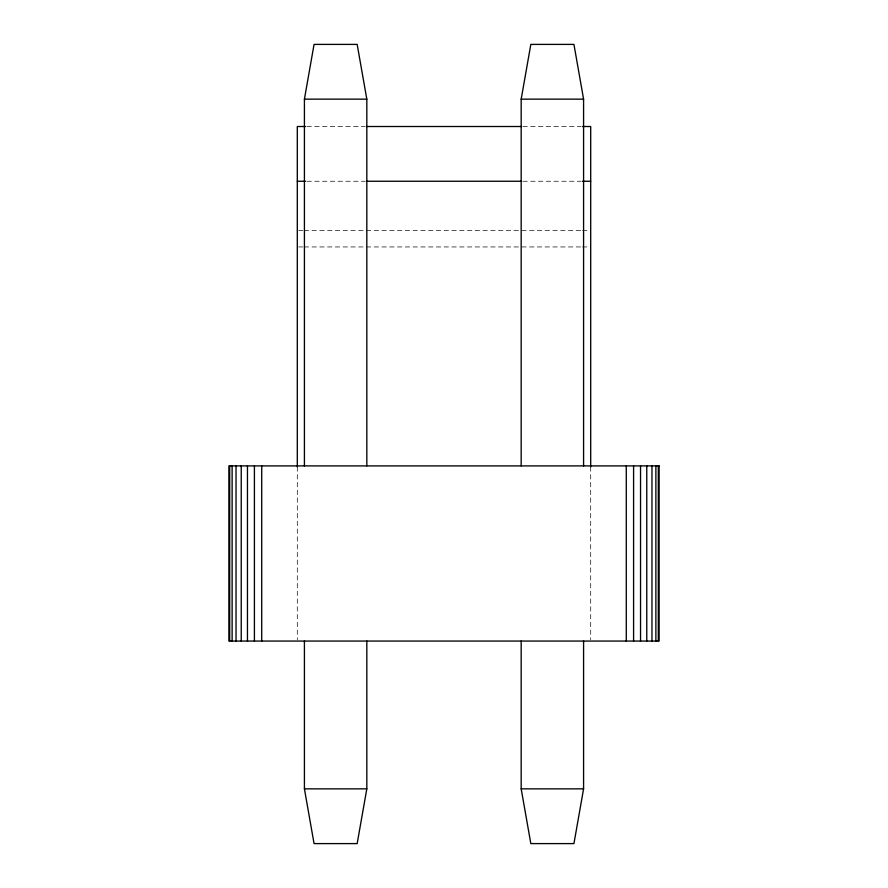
<?xml version="1.0" encoding="UTF-8"?>
<svg xmlns="http://www.w3.org/2000/svg" width="888" height="888" viewBox="0 0 888 888"><rect width="100%" height="100%" fill="white"/><g stroke="black" fill="none" stroke-linecap="round" stroke-linejoin="round"><path stroke-width="0.67" stroke-dasharray="4.44 3.33" d="M306.982 126.507L365.112 126.507M522.888 126.507L581.018 126.507M306.982 181.252L365.112 181.252M522.888 181.252L581.018 181.252M298.679 230.514L302.83 230.514M304.218 230.514L581.018 230.514M582.395 230.514L589.321 230.514M298.679 246.942L302.83 246.942M304.218 246.942L581.018 246.942M582.395 246.942L589.321 246.942M590.698 466.822L590.698 639.682M297.302 466.822L297.302 639.682"/><path stroke-width="1.33" d="M304.418 465.9L304.418 99.145L314.063 44.4L357.165 44.4L366.822 99.145L366.822 465.9M366.822 641.058L366.822 788.855L357.165 843.6L314.063 843.6L304.418 788.855L304.418 641.058M521.178 465.9L521.178 99.145L530.835 44.4L573.937 44.4L583.583 99.145L583.583 465.9M583.583 641.058L583.583 788.855L573.937 843.6L530.835 843.6L521.178 788.855L521.178 641.058M304.418 99.145L366.822 99.145M521.178 99.145L583.583 99.145M305.605 126.507L297.302 126.507L297.302 466.822M366.5 126.507L521.5 126.507M582.395 126.507L590.698 126.507L590.698 466.822M297.302 181.252L305.605 181.252M366.5 181.252L521.5 181.252M582.395 181.252L590.698 181.252M304.418 788.855L366.822 788.855M521.178 788.855L583.583 788.855M658.308 465.9L658.308 641.058M655.877 465.9L655.877 641.058M651.959 465.9L651.959 641.058M646.764 465.9L646.764 641.058M640.537 465.9L640.537 641.058M633.588 465.9L633.588 641.058M626.284 465.9L626.284 641.058M261.716 465.9L261.716 641.058M254.412 465.9L254.412 641.058M247.463 465.9L247.463 641.058M241.236 465.9L241.236 641.058M236.042 465.9L236.042 641.058M232.123 465.9L232.123 641.058M229.692 465.9L229.692 641.058M659.129 465.9L228.871 465.9L228.871 641.058L659.129 641.058L659.129 465.9"/></g></svg>
